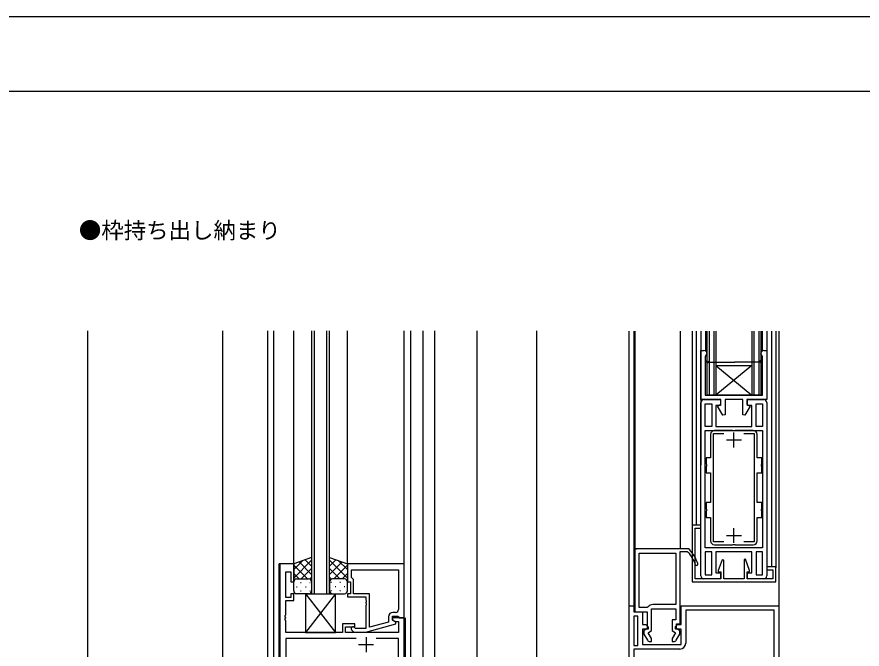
# Model space of a CAD drawing. Units: millimetres, scale not verified. Extents: x -438 to 438, y -464 to 465.
# Drawn here: x -9.2 to 273.4, y 219.3 to 430.8 of the extents above; entities that cross this region are included whole.
import ezdxf
from ezdxf.enums import TextEntityAlignment as Align

# ---------------------------------------------------------------- set-up
doc = ezdxf.new("R2010")
doc.units = ezdxf.units.MM
doc.header["$LTSCALE"] = 4
for name, color, linetype in [('0-1_USER1', 3, 'Continuous'), ('0-2_YKK_11', 7, 'Continuous'), ('0-4_YKK_12', 2, 'Continuous'), ('0-5_YKK_13', 4, 'Continuous'), ('0-8_YKK_ZWAK', 7, 'Continuous'), ('0-9_YSS_K', 3, 'Continuous')]:
    doc.layers.add(name, color=color, linetype=linetype)
doc.styles.add('ＭＳ ゴシック', font='')
doc.styles.get('ＭＳ ゴシック').set_extended_font_data('MS Gothic')

msp = doc.modelspace()

# ---------------------------------------------------------------- linework, layer by layer
at = {"layer": '0-2_YKK_11'}
for p, q in [((221.286, 315.4), (221.625, 315.204)), ((221.875, 315.637), (221.875, 315.637)), ((219.5, 243.8), (219.5, 301.8)), ((241.5, 301.8), (241.5, 243.8)), ((230.5, 286.8), (230.5, 291.8)), ((228, 289.3), (233, 289.3)), ((228, 257.3), (233, 257.3)), ((230.5, 254.8), (230.5, 259.8)), ((117.37, 231.6), (116.5, 231.6)), ((107.5, 223.3), (107.5, 218.3)), ((105, 220.8), (110, 220.8))]:
    msp.add_line(p, q, dxfattribs=at)
for points in [[(240.5, 319.2), (241.5, 319.2), (241.5, 302.8), (234.85, 302.8), (234.85, 301.247), (235.971, 300.6), (234.191, 297.518), (233.45, 297.716), (233.45, 302.8), (227.55, 302.8), (227.55, 297.716), (226.809, 297.518), (225.029, 300.6), (226.15, 301.247), (226.15, 302.8), (219.5, 302.8), (219.5, 319.2), (220.5, 319.2)], [(220.9, 304.2), (240.1, 304.2), (240.1, 315.4), (240.1, 316.2), (240.1, 317.226), (239.725, 317.71), (239.5, 318), (239.5, 318.2)], [(221.5, 318.2), (221.5, 318), (221.275, 317.71), (220.9, 317.226), (220.9, 316.2), (220.9, 315.4), (220.9, 304.2)], [(221.625, 315.204), (221.286, 315.4), (221.286, 315.4)], [(239.714, 315.4), (221.625, 315.204), (240.1, 315.4)], [(240.1, 316.2), (239.125, 315.637), (239.375, 315.204), (239.714, 315.4), (239.714, 315.4)], [(220.5, 302.8), (226, 302.8), (226, 300.8), (224.5, 300.8), (224.5, 293.8), (236.5, 293.8), (236.5, 300.8), (235, 300.8), (235, 302.8), (240.5, 302.8)], [(222.7, 291.1), (222.7, 283.3), (221.2, 283.3), (221.2, 281.258), (221.32, 281.075), (221.32, 280.525), (221.2, 280.342), (221.2, 278.3), (222.7, 278.3), (222.7, 268.3), (221.2, 268.3), (221.2, 266.258), (221.32, 266.075), (221.32, 265.525), (221.2, 265.342), (221.2, 263.3), (222.7, 263.3), (222.7, 255.5)], [(227.164, 255.2), (223.7, 255.2), (223.7, 291.4), (227.164, 291.4)], [(237, 292.4), (230.958, 292.4), (230.775, 292.28), (230.225, 292.28), (230.042, 292.4), (224, 292.4)], [(233.836, 291.4), (237.3, 291.4), (237.3, 255.2), (233.836, 255.2)], [(238.3, 268.3), (238.3, 278.3), (239.8, 278.3), (239.8, 280.342), (239.68, 280.525), (239.68, 281.075), (239.8, 281.258), (239.8, 283.3), (238.3, 283.3), (238.3, 291.1)], [(238.3, 255.5), (238.3, 263.3), (239.8, 263.3), (239.8, 265.342), (239.68, 265.525), (239.68, 266.075), (239.8, 266.258), (239.8, 268.3), (238.3, 268.3)], [(215.652, 252.631), (215.277, 252.8), (197.4, 252.8), (197.4, 231.8), (201.5, 231.8), (201.5, 226.2), (200.4, 225.43), (200.4, 224.337), (201.576, 222.3)], [(212.5, 227.7), (212.5, 251.9), (214.862, 251.9), (215.247, 251.72)], [(240.5, 242.8), (235, 242.8), (235, 244.8), (236.5, 244.8), (236.5, 251.8), (224.5, 251.8), (224.5, 244.8), (226, 244.8), (226, 242.8), (220.5, 242.8)], [(224, 254.2), (230.042, 254.2), (230.225, 254.32), (230.775, 254.32), (230.958, 254.2), (237, 254.2)], [(198.8, 233.2), (198.8, 251.4), (211.1, 251.4), (211.1, 234.2), (203.4, 234.2)], [(78.7, 247.8), (78.7, 182.8)], [(83.3, 241.8), (83.3, 247.8), (78.7, 247.8)], [(120.3, 247.8), (101.3, 247.8), (101.3, 241.8), (102.3, 241.8), (102.3, 237.8), (101.3, 237.8), (101.3, 236.8), (107.4, 236.8), (107.4, 235.759), (107.52, 235.575), (107.52, 235.025), (107.4, 234.842), (107.4, 234.759), (107.52, 234.575), (107.52, 234.025), (107.4, 233.842), (107.4, 226.2), (103.949, 226.2), (103.524, 226.625)], [(102.676, 225.776), (103.452, 225), (107.397, 225), (117.5, 227.708), (117.5, 228.308), (116.3, 229), (116.3, 230.3), (118.1, 230.3), (118.3, 230.1), (118.6, 229.8), (120.3, 229.8), (120.3, 247.8)], [(120.3, 210.8), (120.3, 229.8), (116.3, 229.8), (116.3, 229), (117.166, 228.5), (118.37, 228.5), (118.37, 224.8), (100.6, 224.8), (100.6, 226.8), (103.8, 226.8), (103.8, 227.8), (99.6, 227.8), (99.6, 224.8), (80.63, 224.8), (80.63, 228.842), (80.51, 229.025), (80.51, 229.575), (80.63, 229.759), (80.63, 229.842), (80.51, 230.025), (80.51, 230.575), (80.63, 230.759), (80.63, 235.6), (83.3, 235.6), (83.3, 237.8), (82.3, 237.8), (82.3, 236.6), (80.63, 236.6), (80.63, 245.1), (82.3, 245.1), (82.3, 241.8), (83.3, 241.8)], [(102.6, 245.87), (118.37, 245.87), (118.37, 232.6)], [(115, 230.1), (115, 228.28), (108.7, 226.592), (108.7, 237.8), (103.3, 237.8), (103.3, 242.6), (102.8, 243.1), (102.6, 243.3), (102.6, 245.87)], [(195.5, 213.8), (195.5, 233.8), (197, 233.8), (197, 231.8), (199.9, 231.8), (199.9, 227.5), (201.1, 227.5), (201.8, 226.8), (201.8, 226), (199.9, 226), (199.9, 220.8), (212.9, 220.8), (212.9, 226), (211, 226), (211, 226.8), (211.7, 227.5), (212.9, 227.5), (212.9, 233.8), (245.5, 233.8), (245.5, 213.8)], [(197, 214.3), (244, 214.3), (244, 232.3), (214.4, 232.3), (214.4, 227.5), (214.4, 221.3)], [(201.857, 233.408), (201.451, 233.2), (198.8, 233.2)], [(202.442, 221.8), (202.9, 221.8), (202.9, 222.807), (201.805, 224.704), (202.9, 225.471), (202.9, 232.8), (211.1, 232.8), (211.1, 229.1), (209.9, 229.1), (209.9, 225.471), (210.995, 224.704), (209.9, 222.807), (209.9, 221.8), (210.358, 221.8)], [(211.224, 222.3), (212.4, 224.337), (212.4, 225.43), (211.3, 226.2), (211.3, 227.7), (212.5, 227.7)], [(104.15, 222.87), (80.63, 222.87), (80.63, 209.73), (84.15, 209.73)], [(90.85, 209.73), (98.33, 209.73), (98.9, 210.3), (113.5, 210.3), (114.07, 209.73), (118.37, 209.73), (118.37, 222.87), (110.85, 222.87)], [(212.4, 219.3), (197, 219.3), (197, 214.3)]]:
    msp.add_lwpolyline(points, dxfattribs=at)
for points in [[(223.1, 301.4), (223.1, 293.8), (220.9, 293.8), (220.9, 301.4)], [(240.1, 301.4), (240.1, 293.8), (237.9, 293.8), (237.9, 301.4)], [(240.1, 292.4), (240.1, 253.2), (220.9, 253.2), (220.9, 292.4)], [(216.5, 241.8), (244.5, 241.8), (244.5, 246.8), (241.5, 246.8), (241.5, 245.8), (243.5, 245.8), (243.5, 242.8), (234.9, 242.8), (234.9, 245.1), (235.7, 245.1), (235.7, 245.6), (234.4, 249.338), (233.9, 249.254), (233.9, 242.8), (227.1, 242.8), (227.1, 249.049), (226.533, 249.145), (225.3, 245.6), (225.3, 245.1), (226.1, 245.1), (226.1, 242.8), (217.5, 242.8), (217.5, 259.8), (219.5, 259.8), (219.5, 260.8), (216.5, 260.8)], [(223.1, 244.2), (223.1, 251.8), (220.9, 251.8), (220.9, 244.2)], [(240.1, 244.2), (240.1, 251.8), (237.9, 251.8), (237.9, 244.2)], [(197, 230.3), (197, 220.5), (198.4, 220.5), (198.4, 230.3)]]:
    msp.add_lwpolyline(points, close=True, dxfattribs=at)
for centre, radius, start, end in [((220.5, 318.2), 1, 0.00001, 89.99999), ((240.5, 318.2), 1, 90.00001, 179.99999), ((221.263, 315.302), 0.376, 344.87674, 164.87676), ((221.75, 315.421), 0.25, 240.00006, 60.00008), ((220.5, 301.8), 1, 90.00001, 179.99999), ((240.5, 301.8), 1, 0.00001, 89.99999), ((224, 291.1), 1.3, 90.00001, 179.99999), ((237, 291.1), 1.3, 0.00001, 89.99999), ((224, 255.5), 1.3, 180.00001, 269.99999), ((237, 255.5), 1.3, 270.00001, 359.99999), ((204.401, 242.71), 14.1, 20.26659, 39.71484), ((204.401, 242.71), 15, 20.2666, 41.4049), ((218.05, 247.75), 0.45, 200.26659, 20.26661), ((220.5, 243.8), 1, 180.00001, 269.99999), ((240.5, 243.8), 1, 270.00001, 359.99999), ((117.37, 232.6), 1, 270.00001, 359.99999), ((203.4, 232.3), 1.9, 90.00001, 144.31469), ((116.5, 230.1), 1.5, 90.00001, 179.99999), ((103.1, 226.2), 0.6, 44.99999, 225.00001), ((202.442, 222.8), 1, 209.99998, 270), ((210.358, 222.8), 1, 270, 330.00002), ((212.4, 221.3), 2, 270.00001, 359.99999)]:
    msp.add_arc(centre, radius, start, end, dxfattribs=at)
at = {"layer": '0-4_YKK_12'}
for p, q in [((74.5, 325.77), (74.5, 157.8)), ((76.5, 325.77), (76.5, 182.8)), ((83.3, 247.8), (83.3, 325.77)), ((90.3, 237.8), (90.3, 325.77)), ((94.3, 325.77), (94.3, 237.8)), ((101.3, 247.8), (101.3, 325.77)), ((120.3, 247.5), (120.3, 325.77)), ((126.5, 325.77), (126.5, 210.8)), ((130.4, 325.77), (130.4, 210.8)), ((144.5, 325.77), (144.5, 183.25)), ((164.5, 325.77), (164.5, 212.8)), ((195.5, 233.3), (195.5, 325.676)), ((197, 325.676), (197, 233.3)), ((212.5, 325.676), (212.5, 252.8)), ((216.5, 325.676), (216.5, 260.5)), ((217.899, 325.676), (217.898, 260.8)), ((219.501, 325.676), (219.499, 280.95)), ((221, 325.676), (221, 319.066)), ((221.5, 325.676), (221.5, 304.2)), ((222.2, 325.676), (222.2, 304.2)), ((223.8, 325.676), (223.8, 304.2)), ((224.5, 325.676), (224.5, 304.2)), ((236.5, 325.676), (236.5, 304.2)), ((237.2, 325.676), (237.2, 304.2)), ((238.8, 325.676), (238.8, 304.2)), ((239.5, 325.676), (239.5, 304.2)), ((240, 325.676), (240, 319.066)), ((241.5, 325.676), (241.5, 318.9)), ((243.1, 325.676), (243.1, 246.8)), ((244.5, 325.676), (244.5, 246.5)), ((245.5, 325.676), (245.5, 233.3)), ((224.5, 314.2), (236.5, 304.2)), ((239.5, 304.2), (221.5, 304.2)), ((78.43, 182.8), (78.43, 247.8)), ((83.3, 247.8), (78.43, 247.8)), ((120.57, 229.8), (120.57, 210.802))]:
    msp.add_line(p, q, dxfattribs=at)
for points in [[(89.3, 325.77), (89.3, 237.8), (95.3, 237.8), (95.3, 325.77)], [(118.8, 205.8), (122.5, 205.8), (122.5, 325.77)], [(197.4, 325.676), (197.4, 252.8), (197.9, 252.8)], [(224.5, 314.2), (236.5, 314.2), (224.5, 304.2)]]:
    msp.add_lwpolyline(points, dxfattribs=at)
at = {"layer": '0-5_YKK_13'}
for p, q in [((83.3, 243.069), (89.3, 249.069)), ((83.3, 245.897), (86.261, 248.858)), ((89.3, 247.077), (87.188, 249.189)), ((89.3, 249.943), (89.3, 241.8)), ((95.3, 241.8), (95.3, 249.943)), ((95.3, 247.077), (97.412, 249.189)), ((101.3, 243.069), (95.3, 249.069)), ((101.3, 245.897), (98.339, 248.858)), ((87.92, 242.8), (83.3, 247.421)), ((89.3, 244.249), (85.104, 248.445)), ((85.86, 242.8), (89.3, 246.24)), ((95.3, 244.249), (99.496, 248.445)), ((98.74, 242.8), (95.3, 246.24)), ((96.68, 242.8), (101.3, 247.421)), ((85.092, 242.8), (83.3, 244.592)), ((88.632, 242.744), (89.3, 243.412)), ((95.968, 242.744), (95.3, 243.412)), ((99.508, 242.8), (101.3, 244.592)), ((83.3, 238.8), (83.3, 241.8)), ((84.3, 242.8), (87.9, 242.8)), ((84.7, 242.8), (88.3, 242.8)), ((85.635, 241.579), (85.835, 241.579)), ((88.665, 241.579), (88.865, 241.579)), ((89.3, 241.8), (89.3, 238.8)), ((95.3, 241.8), (95.3, 238.8)), ((95.935, 241.579), (95.735, 241.579)), ((99.9, 242.8), (96.3, 242.8)), ((100.3, 242.8), (96.7, 242.8)), ((98.965, 241.579), (98.765, 241.579)), ((101.3, 238.8), (101.3, 241.8)), ((84.22, 240.164), (84.42, 240.164)), ((88.3, 237.8), (84.3, 237.8)), ((85.635, 238.749), (85.835, 238.749)), ((87.25, 240.164), (87.45, 240.164)), ((97.3, 237.8), (87.3, 224.8)), ((87.3, 237.8), (97.3, 224.8)), ((87.3, 237.8), (97.3, 237.8)), ((87.3, 237.8), (87.3, 224.8)), ((88.665, 238.749), (88.865, 238.749)), ((95.935, 238.749), (95.735, 238.749)), ((96.3, 237.8), (100.3, 237.8)), ((97.35, 240.164), (97.15, 240.164)), ((98.965, 238.749), (98.765, 238.749)), ((100.38, 240.164), (100.18, 240.164))]:
    msp.add_line(p, q, dxfattribs=at)
for points in [[(89.3, 249.943), (83.3, 247.8), (83.3, 241.8)], [(95.3, 249.943), (101.3, 247.8), (101.3, 241.8)], [(87.3, 224.8), (97.3, 224.8), (97.3, 237.8)]]:
    msp.add_lwpolyline(points, dxfattribs=at)
for centre, start, end in [((84.3, 241.8), 90, 180), ((84.3, 241.8), 90, 180), ((88.3, 241.8), 360, 90), ((88.3, 241.8), 360, 90), ((96.3, 241.8), 90, 180), ((96.3, 241.8), 90, 180), ((100.3, 241.8), 360, 90), ((100.3, 241.8), 360, 90), ((84.3, 238.8), 180, 270), ((88.3, 238.8), 270, 360), ((96.3, 238.8), 180, 270), ((100.3, 238.8), 270, 360)]:
    msp.add_arc(centre, 1, start, end, dxfattribs=at)
at = {"layer": '0-8_YKK_ZWAK'}
for p, q in [((437.5, 430.8), (-437.5, 430.8)), ((437.5, 405.8), (-437.5, 405.8))]:
    msp.add_line(p, q, dxfattribs=at)
at = {"layer": '0-9_YSS_K'}
for p, q in [((14.502, 150.371), (14.502, 325.77)), ((59.502, 325.77), (59.502, 158.306))]:
    msp.add_line(p, q, dxfattribs=at)

# ---------------------------------------------------------------- texts
at = {"layer": '0-1_USER1', "style": 'ＭＳ ゴシック'}
msp.add_text('●枠持ち出し納まり', height=5.499, dxfattribs=at).set_placement((11.477, 354.979), align=Align.BOTTOM_LEFT)

doc.saveas('drawing.dxf')
